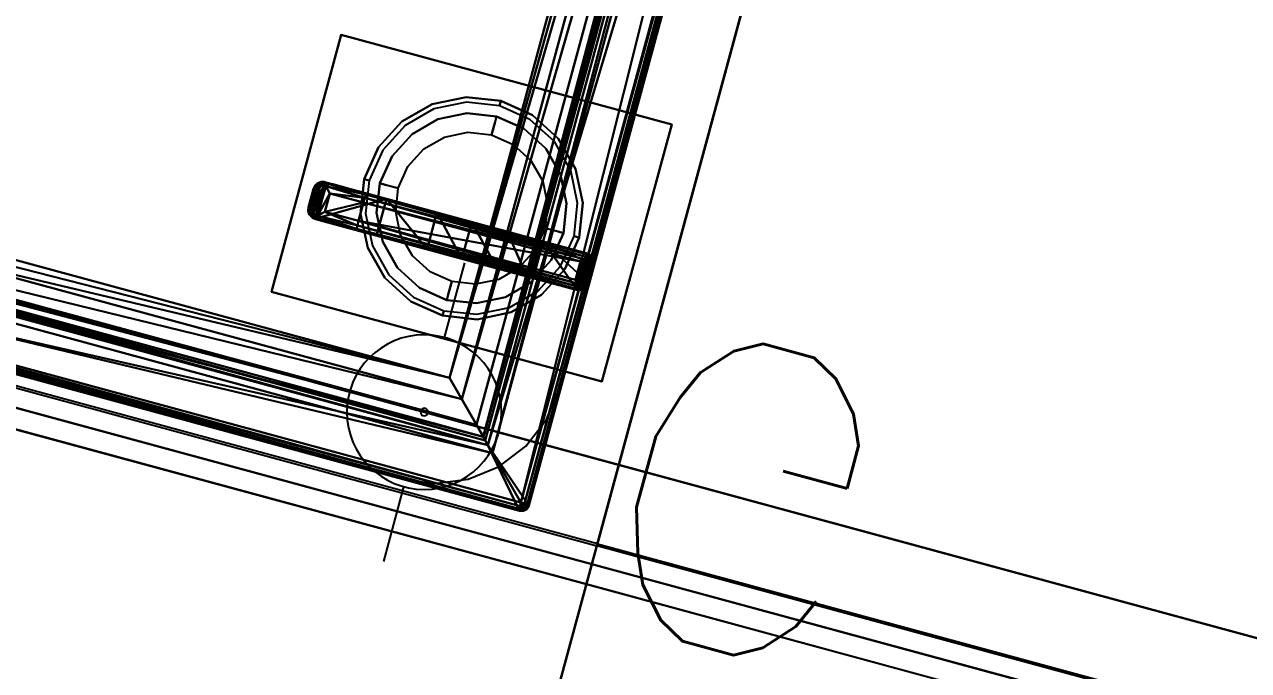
# Model space of a CAD drawing. Header units: millimetres. Extents: x 24907 to 30960, y 3978 to 9944.
# Drawn here: x 28364.35 to 28396.53, y 6876.07 to 6893.05 of the extents above; entities that cross this region are included whole.
import ezdxf

# ---------------------------------------------------------------- set-up
doc = ezdxf.new("R2010")
doc.units = ezdxf.units.MM
for name, color, linetype in [('200-EquipBlack-3d', 250, 'Continuous'), ('200-EquipBorder-2d', 9, 'Continuous'), ('200-EquipInternal-2d', 252, 'Continuous'), ('200-EquipSteel-3d', 9, 'Continuous'), ('250-Gas-2D', 50, 'Continuous')]:
    doc.layers.add(name, color=color, linetype=linetype)
doc.layers.add('200-InsPoint-3D', color=3, linetype='Continuous', plot=False)
doc.styles.add('SIMPLEX', font='simplex')

# ---------------------------------------------------------------- blocks, each defined once
blk = doc.blocks.new('ELECTROLUX-MC7-BODY1200X250')
at = {"layer": '200-EquipBorder-2d'}
blk.add_line((1200, 0), (1200, -655), dxfattribs=at)
at = {"layer": '200-EquipInternal-2d'}
blk.add_line((0, -80), (1200, -80), dxfattribs=at)
at = {"layer": '200-EquipSteel-3d'}
for points, invisible_edges in [([(0, -0.34, 912.22), (0, 0, 910.5), (1200, 0, 910.5), (1200, -0.34, 912.22)], 8), ([(0, 0, 902.7), (0, -0.13, 901.81), (1200, -0.13, 901.81), (1200, 0, 902.7)], 2), ([(0, -0.13, 901.81), (0, -0.54, 901.01), (1200, -0.54, 901.01), (1200, -0.13, 901.81)], 10), ([(0, -1.32, 913.68), (0, -0.34, 912.22), (1200, -0.34, 912.22), (1200, -1.32, 913.68)], 10), ([(0, -0.54, 901.01), (0, -1.19, 900.39), (1200, -1.19, 900.39), (1200, -0.54, 901.01)], 10), ([(0, -1.19, 900.39), (0, -2, 900), (1200, -2, 900), (1200, -1.19, 900.39)], 8), ([(0, -2.78, 914.66), (0, -1.32, 913.68), (1200, -1.32, 913.68), (1200, -2.78, 914.66)], 10), ([(0, -4.5, 915), (0, -2.78, 914.66), (1200, -2.78, 914.66), (1200, -4.5, 915)], 2), ([(1200, -655, 650), (1200, -102, 724), (1200, -2, 900), (1200, -655, 900)], 3), ([(1200, -2, 900), (1200, -2, 724), (1200, -102, 724)], 8), ([(0, -71.6, 914.58), (0, -69.5, 915), (1200, -69.5, 915), (1200, -71.6, 914.58)], 8), ([(0, -73.39, 913.39), (0, -71.6, 914.58), (1200, -71.6, 914.58), (1200, -73.39, 913.39)], 10), ([(0, -74.58, 911.6), (0, -73.39, 913.39), (1200, -73.39, 913.39), (1200, -74.58, 911.6)], 10), ([(0, -75, 909.5), (0, -74.58, 911.6), (1200, -74.58, 911.6), (1200, -75, 909.5)], 2), ([(0, -75.45, 903.59), (0, -75, 905.7), (1200, -75, 905.7), (1200, -75.45, 903.59)], 8), ([(0, -76.64, 901.78), (0, -75.45, 903.59), (1200, -75.45, 903.59), (1200, -76.64, 901.78)], 10), ([(0, -78.4, 900.53), (0, -76.64, 901.78), (1200, -76.64, 901.78), (1200, -78.4, 900.53)], 10), ([(0, -80.5, 900), (0, -78.4, 900.53), (1200, -78.4, 900.53), (1200, -80.5, 900)], 2), ([(1200, -102, 724), (1200, -655, 650), (1200, -102, 650)], 1)]:
    blk.add_3dface(points, dxfattribs=dict(at, invisible_edges=invisible_edges))
for points in [[(0, 0, 910.5), (0, 0, 902.7), (1200, 0, 902.7), (1200, 0, 910.5)], [(0, -2, 724), (0, -2, 900), (1200, -2, 900), (1200, -2, 724)], [(0, -102, 724), (0, -2, 724), (1200, -2, 724), (1200, -102, 724)], [(0, -69.5, 915), (0, -4.5, 915), (1200, -4.5, 915), (1200, -69.5, 915)], [(0, -75, 905.7), (0, -75, 909.5), (1200, -75, 909.5), (1200, -75, 905.7)], [(0, -655, 650), (0, -102, 650), (1200, -102, 650), (1200, -655, 650)], [(0, -102, 650), (1200, -102, 650), (1200, -102, 724), (0, -102, 724)]]:
    blk.add_3dface(points, dxfattribs=at)
blk = doc.blocks.new('ELECTROLUX-MC7-TOPFYERBRURNERS6')
at = {"layer": '200-EquipInternal-2d'}
for p, q in [((822, -83.5), (1178, -83.5)), ((1180, -651.5), (1180, -85.5)), ((1105.96, -143.5), (1108.09, -143.5)), ((1117.24, -143.5), (1108.09, -143.5)), ((1177.53, -143.5), (1117.24, -143.5)), ((1103.52, -146), (1103.52, -151)), ((1105.63, -146), (1103.52, -146)), ((1105.63, -151), (1105.63, -146)), ((1107.98, -146), (1107.98, -151)), ((1107.98, -146), (1117.19, -146)), ((1117.19, -146), (1178, -146)), ((1117.19, -151), (1117.19, -146)), ((1178, -151), (1178, -146)), ((1180, -151), (1180, -146)), ((1180, -151), (1180, -146)), ((1103.52, -151), (1105.63, -151)), ((1117.19, -151), (1107.98, -151)), ((1178, -151), (1117.19, -151)), ((1108.09, -153.5), (1105.96, -153.5)), ((1108.09, -153.5), (1117.24, -153.5)), ((1117.24, -153.5), (1177.53, -153.5))]:
    blk.add_line(p, q, dxfattribs=at)
blk.add_lwpolyline([(1151.02, -112.48), (848.98, -112.48), (848.98, -624.52), (1151.02, -624.52)], close=True, dxfattribs=at)
blk.add_arc((1178, -85.5), 2, 0, 90, dxfattribs=at)
at = {"layer": '200-EquipInternal-2d', "extrusion": (0, 0, -1)}
for centre, major_axis, ratio, start_param, end_param in [((1108.09, -146), (1.92, 1.92), 0.8391, 4.014257, 4.690572), ((1108.09, -146), (0, 2.5), 0.84544, -0.894481, 0), ((1108.09, -146), (-2.5, 2.5), 0.02182, 4.734206, 5.410521), ((1117.24, -146), (0, 2.5), 0.02182, 4.712389, 6.283185), ((1177.53, -146), (0, 2.5), 0.948965, 0, 0.895145), ((1108.09, -151), (-1.92, 1.92), 0.8391, 4.734206, 5.410521), ((1108.09, -151), (2.5, 2.5), 0.02182, 4.014257, 4.690572), ((1117.24, -151), (0, 2.5), 0.02182, 3.141593, 4.712389), ((1108.09, -151), (0, 2.5), 0.84544, 3.141593, 4.036074), ((1177.53, -151), (0, 2.5), 0.948965, 2.246448, 3.141593)]:
    blk.add_ellipse(centre, major_axis=major_axis, ratio=ratio, start_param=start_param, end_param=end_param, dxfattribs=at)
at = {"layer": '200-EquipInternal-2d'}
for points, knots in [([(1103.52, -146), (1103.52, -145.84), (1103.54, -145.68), (1103.6, -145.36), (1103.65, -145.2), (1103.77, -144.89), (1103.85, -144.74), (1104.03, -144.47), (1104.13, -144.34), (1104.35, -144.12), (1104.47, -144.02), (1104.74, -143.83), (1104.88, -143.75), (1105.18, -143.63), (1105.34, -143.58), (1105.65, -143.51), (1105.81, -143.5), (1105.96, -143.5)], [15.096253, 15.096253, 15.096253, 15.096253, 15.567018, 15.567018, 16.037783, 16.037783, 16.508548, 16.508548, 16.979314, 16.979314, 17.45135, 17.45135, 17.923386, 17.923386, 18.395422, 18.395422, 18.867458, 18.867458, 18.867458, 18.867458]), ([(1178, -146), (1178.13, -145.86), (1178.26, -145.71), (1178.53, -145.41), (1178.67, -145.25), (1179.01, -144.87), (1179.21, -144.64), (1179.38, -144.44)], [0, 0, 0, 0, 0.576945, 0.576945, 1.153889, 1.153889, 2.068716, 2.068716, 2.068716, 2.068716]), ([(1179.38, -144.44), (1179.55, -144.64), (1179.69, -144.87), (1179.86, -145.25), (1179.91, -145.41), (1179.97, -145.71), (1179.99, -145.86), (1180, -146)], [11.858599, 11.858599, 11.858599, 11.858599, 12.773425, 12.773425, 13.35037, 13.35037, 13.927314, 13.927314, 13.927314, 13.927314]), ([(1105.96, -153.5), (1105.81, -153.5), (1105.65, -153.49), (1105.34, -153.42), (1105.18, -153.37), (1104.88, -153.25), (1104.74, -153.17), (1104.47, -152.98), (1104.35, -152.88), (1104.13, -152.66), (1104.03, -152.53), (1103.85, -152.26), (1103.77, -152.11), (1103.65, -151.8), (1103.6, -151.64), (1103.54, -151.32), (1103.52, -151.16), (1103.52, -151)], [3.776921, 3.776921, 3.776921, 3.776921, 4.248957, 4.248957, 4.720993, 4.720993, 5.193029, 5.193029, 5.665065, 5.665065, 6.135831, 6.135831, 6.606596, 6.606596, 7.077361, 7.077361, 7.548126, 7.548126, 7.548126, 7.548126]), ([(1179.38, -152.56), (1179.21, -152.36), (1179.01, -152.13), (1178.67, -151.75), (1178.53, -151.59), (1178.26, -151.29), (1178.13, -151.14), (1178, -151)], [11.858599, 11.858599, 11.858599, 11.858599, 12.773425, 12.773425, 13.35037, 13.35037, 13.927314, 13.927314, 13.927314, 13.927314]), ([(1180, -151), (1179.99, -151.14), (1179.97, -151.29), (1179.91, -151.59), (1179.86, -151.75), (1179.69, -152.13), (1179.55, -152.36), (1179.38, -152.56)], [0, 0, 0, 0, 0.576945, 0.576945, 1.153889, 1.153889, 2.068716, 2.068716, 2.068716, 2.068716])]:
    blk.add_open_spline(points, degree=3, knots=knots, dxfattribs=at)
at = {"layer": '200-EquipSteel-3d'}
for points, invisible_edges in [([(800, -80.5, 900), (854.11, -83.5, 900), (1145.9, -83.5, 900), (1200, -80.5, 900)], 5), ([(1145.9, -83.5, 900), (1154.63, -84.65, 900), (1200, -80.5, 900)], 10), ([(1154.63, -84.65, 900), (1162.78, -88.02, 900), (1200, -80.5, 900)], 10), ([(1162.78, -88.02, 900), (1169.77, -93.39, 900), (1200, -80.5, 900)], 10), ([(1169.77, -93.39, 900), (1175.14, -100.38, 900), (1200, -80.5, 900)], 10), ([(1175.14, -100.38, 900), (1178.51, -108.53, 900), (1200, -80.5, 900)], 10), ([(1178.51, -108.53, 900), (1179.66, -117.26, 900), (1200, -80.5, 900)], 10), ([(1200, -80.5, 900), (1179.66, -117.26, 900), (1179.66, -619.74, 900), (1200, -655, 900)], 5)]:
    blk.add_3dface(points, dxfattribs=dict(at, invisible_edges=invisible_edges))
at = {"layer": '200-EquipBlack-3d'}
mesh = blk.add_polyface(dxfattribs=at)
corners = [(1179.78, -85.71, 904.1), (1180, -85.5, 900), (1179.52, -84.72, 904.14), (1179.73, -84.5, 900), (1178, -83.5, 900), (1178.78, -83.98, 904.14), (1179, -83.77, 900), (1177.79, -83.72, 904.1), (1179.48, -85.71, 905.06), (1179.29, -84.85, 905), (1178.65, -85.21, 905.73), (1178.76, -85.71, 905.75), (1178.65, -84.21, 905), (1177.79, -84.02, 905.06), (1178.29, -84.85, 905.73), (1177.79, -84.74, 905.75), (1177.79, -85.71, 906), (822.21, -85.71, 906), (822.21, -84.74, 905.75), (822.21, -84.02, 905.06), (822.21, -83.72, 904.1), (822, -83.5, 900), (1165.45, -638.95, 900), (822, -653.5, 900), (834.55, -638.95, 900), (1165.45, -98.05, 900), (1180, -651.5, 900), (834.55, -98.05, 900), (820, -85.5, 900), (821, -83.77, 900), (1179.73, -652.5, 900), (1179, -653.23, 900), (1178, -653.5, 900), (820, -651.5, 900), (820.27, -652.5, 900), (821, -653.23, 900), (820.27, -84.5, 900), (821.22, -83.98, 904.14), (820.48, -84.72, 904.14), (820.22, -85.71, 904.1), (821.35, -84.21, 905), (821.71, -84.85, 905.73), (820.71, -84.85, 905), (820.52, -85.71, 905.06), (821.35, -85.21, 905.73), (821.24, -85.71, 905.75), (822.21, -651.29, 906), (821.24, -651.29, 905.75), (820.52, -651.29, 905.06), (820.22, -651.29, 904.1), (820.48, -652.28, 904.14), (821.22, -653.02, 904.14), (822.21, -653.28, 904.1), (820.71, -652.15, 905), (821.35, -651.79, 905.73), (821.35, -652.79, 905), (822.21, -652.98, 905.06), (821.71, -652.15, 905.73), (822.21, -652.26, 905.75), (835.55, -637.95, 899.73), (835.55, -99.05, 899.73), (836.28, -99.78, 899), (836.28, -637.22, 899), (838.88, -634.62, 902.5), (838.88, -102.38, 902.5), (836.31, -637.19, 905.06), (836.31, -99.81, 905.06), (832.81, -96.31, 906), (832.81, -640.69, 906), (848.98, -624.52, 885), (848.98, -112.48, 885), (844.36, -107.86, 885), (844.36, -629.14, 885), (1177.79, -653.28, 904.1), (1177.79, -652.98, 905.06), (1177.79, -651.29, 906), (1177.79, -652.26, 905.75), (1163.72, -637.22, 899), (1164.45, -637.95, 899.73), (1164.45, -99.05, 899.73), (1163.72, -99.78, 899), (1167.19, -640.69, 906), (1167.19, -96.31, 906), (1178.78, -653.02, 904.14), (1179.52, -652.28, 904.14), (1179.78, -651.29, 904.1), (1178.65, -652.79, 905), (1178.29, -652.15, 905.73), (1179.29, -652.15, 905), (1179.48, -651.29, 905.06), (1178.65, -651.79, 905.73), (1178.76, -651.29, 905.75), (1161.12, -634.62, 902.5), (1151.02, -624.52, 885), (1163.69, -637.19, 905.06), (1155.64, -629.14, 885), (1155.64, -107.86, 885), (1151.02, -112.48, 885), (1161.12, -102.38, 902.5), (1163.69, -99.81, 905.06)]
mesh.append_faces([[corners[k] for k in face] for face in [(16, 10, 14), (17, 41, 44), (46, 54, 57), (75, 87, 90)]])
mesh.append_faces([[corners[k] for k in face] for face in [(4, 5, 6), (8, 10, 11), (16, 11, 10), (15, 16, 14), (7, 19, 13), (13, 18, 15), (28, 38, 36), (19, 41, 18), (17, 18, 41), (45, 17, 44), (39, 48, 43), (43, 47, 45), (23, 51, 35), (48, 54, 47), (46, 47, 54), (58, 46, 57), (52, 74, 56), (76, 56, 74), (26, 84, 30), (74, 87, 76), (85, 88, 84), (88, 87, 86), (75, 76, 87), (91, 75, 90), (85, 8, 89), (11, 89, 8)]], dxfattribs={"vtx0": -1})
mesh.append_faces([[corners[k] for k in face] for face in [(16, 15, 17), (22, 23, 24), (25, 26, 22), (27, 21, 25), (21, 28, 29), (6, 1, 4), (4, 25, 21), (24, 28, 27), (35, 33, 23), (26, 25, 1), (23, 22, 32), (17, 45, 46), (75, 81, 46), (81, 16, 82), (46, 67, 17), (17, 82, 16), (93, 72, 69), (72, 93, 95), (70, 71, 97), (97, 95, 93)]], dxfattribs={"vtx0": -1, "vtx1": -1})
mesh.append_faces([[corners[k] for k in face] for face in [(21, 27, 28), (4, 1, 25), (26, 32, 22), (24, 23, 33)]], dxfattribs={"vtx0": -1, "vtx1": -1, "vtx2": -1})
mesh.append_faces([[corners[k] for k in face] for face in [(17, 15, 18), (24, 33, 28), (46, 45, 47), (75, 58, 76), (16, 91, 11)]], dxfattribs={"vtx0": -1, "vtx2": -1})
mesh.append_faces([[corners[k] for k in face] for face in [(0, 1, 2), (5, 2, 6), (8, 0, 9), (5, 12, 2), (5, 7, 12), (12, 13, 14), (12, 14, 9), (2, 9, 0), (10, 9, 14), (19, 18, 13), (4, 21, 7), (30, 31, 26), (34, 33, 35), (20, 21, 37), (38, 37, 36), (19, 20, 40), (38, 42, 37), (38, 39, 42), (42, 43, 44), (42, 44, 40), (37, 40, 20), (41, 40, 44), (48, 47, 43), (28, 33, 39), (49, 33, 50), (51, 50, 35), (48, 49, 53), (51, 55, 50), (51, 52, 55), (55, 56, 57), (55, 57, 53), (50, 53, 49), (54, 53, 57), (24, 27, 59), (61, 62, 60), (63, 64, 65), (67, 68, 66), (69, 70, 63), (61, 71, 62), (73, 74, 52), (58, 56, 76), (32, 73, 23), (62, 77, 59), (22, 24, 78), (27, 25, 60), (80, 61, 79), (73, 32, 83), (84, 83, 30), (74, 73, 86), (88, 89, 90), (88, 86, 84), (83, 84, 86), (92, 93, 63), (68, 81, 65), (92, 63, 94), (72, 95, 62), (95, 96, 77), (98, 97, 92), (81, 82, 94), (98, 92, 99), (77, 80, 78), (25, 22, 79), (0, 8, 85), (91, 89, 11), (80, 96, 61), (70, 97, 64), (64, 98, 66), (82, 67, 99), (1, 0, 26)]], dxfattribs={"vtx1": -1})
mesh.append_faces([[corners[k] for k in face] for face in [(31, 32, 26), (75, 46, 58), (75, 16, 81), (81, 68, 46), (68, 67, 46), (67, 82, 17), (70, 69, 71), (72, 71, 69), (71, 96, 97), (96, 95, 97), (16, 75, 91)]], dxfattribs={"vtx1": -1, "vtx2": -1})
mesh.append_faces([[corners[k] for k in face] for face in [(1, 3, 2), (4, 7, 5), (2, 3, 6), (8, 9, 10), (7, 13, 12), (12, 9, 2), (13, 15, 14), (7, 20, 19), (21, 20, 7), (6, 3, 1), (28, 36, 29), (21, 29, 37), (28, 39, 38), (37, 29, 36), (19, 40, 41), (39, 43, 42), (42, 40, 37), (43, 45, 44), (39, 49, 48), (33, 49, 39), (33, 34, 50), (23, 52, 51), (50, 34, 35), (48, 53, 54), (52, 56, 55), (55, 53, 50), (56, 58, 57), (27, 60, 59), (62, 59, 60), (64, 66, 65), (68, 65, 66), (70, 64, 63), (71, 72, 62), (73, 52, 23), (77, 78, 59), (24, 59, 78), (25, 79, 60), (61, 60, 79), (32, 31, 83), (26, 85, 84), (83, 31, 30), (74, 86, 87), (73, 83, 86), (85, 89, 88), (88, 90, 87), (89, 91, 90), (93, 69, 63), (81, 94, 65), (63, 65, 94), (95, 77, 62), (96, 80, 77), (97, 93, 92), (82, 99, 94), (92, 94, 99), (80, 79, 78), (22, 78, 79), (96, 71, 61), (97, 98, 64), (98, 99, 66), (67, 66, 99), (0, 85, 26)]], dxfattribs={"vtx2": -1})
mesh = blk.add_polyface(dxfattribs=at)
corners = [(1107.98, -151, 934.6), (1106.44, -144.44, 933.98), (1106.44, -152.56, 933.98), (1107.98, -146, 934.6), (1105.63, -146, 932.53), (1105.63, -151, 932.53), (1103.71, -151.96, 920.55), (1103.52, -151, 920.59), (1104.24, -152.77, 920.43), (1107.18, -153.25, 933.14), (1105.96, -153.5, 920), (1108.09, -153.5, 932.1), (1105.03, -153.31, 920.24), (1103.52, -146, 920.59), (1103.71, -145.04, 920.55), (1107.18, -143.75, 933.14), (1104.24, -144.23, 920.43), (1105.03, -143.69, 920.24), (1105.96, -143.5, 920), (1108.09, -143.5, 932.1), (1117.24, -153.5, 932.5), (1122.73, -153.5, 912.68), (1175.79, -153.5, 932.5), (1146.02, -153.5, 885), (1163.72, -153.5, 899), (1136.51, -153.5, 900.63), (1155.64, -153.5, 885), (1164.17, -153.5, 899.53), (1164.77, -153.5, 899.88), (1177.5, -153.5, 900), (1165.45, -153.5, 900), (1122.73, -143.5, 912.68), (1146.02, -143.5, 885), (1136.51, -143.5, 900.63), (1117.24, -143.5, 932.5), (1177.5, -143.5, 900), (1165.45, -143.5, 900), (1175.79, -143.5, 932.5), (1164.77, -143.5, 899.88), (1164.17, -143.5, 899.53), (1155.64, -143.5, 885), (1163.72, -143.5, 899), (1178.27, -146, 933.1), (1180, -146, 900), (1178.1, -145.2, 933.81), (1178.75, -143.83, 900), (1177.64, -144.44, 934.45), (1179.66, -144.75, 900), (1176.82, -143.75, 933.58), (1180, -151, 900), (1178.27, -151, 933.1), (1179.66, -152.25, 900), (1178.75, -153.17, 900), (1117.19, -144.75, 934.67), (1117.19, -146, 935), (1117.21, -143.83, 933.75), (1176.98, -145.2, 934.87), (1176.27, -146, 935), (1117.19, -151, 935), (1176.27, -151, 935), (1177.64, -152.56, 934.45), (1176.98, -151.8, 934.87), (1178.1, -151.8, 933.81), (1176.82, -153.25, 933.58), (1117.21, -153.17, 933.75), (1117.19, -152.25, 934.67)]
mesh.append_faces([[corners[k] for k in face] for face in [(5, 6, 2), (5, 7, 6), (6, 8, 2), (13, 4, 14), (16, 14, 1), (1, 14, 4), (42, 43, 44), (45, 46, 47), (46, 45, 48), (46, 44, 47), (44, 43, 47), (1, 55, 15), (48, 55, 46), (46, 53, 56), (57, 56, 54), (50, 62, 49), (49, 62, 51), (63, 52, 60), (52, 51, 60), (60, 51, 62), (61, 65, 60), (59, 58, 61), (60, 64, 63), (9, 64, 2)]])
mesh.append_faces([[corners[k] for k in face] for face in [(0, 1, 2), (15, 16, 1), (16, 15, 17), (19, 17, 15), (32, 25, 33), (35, 48, 45), (35, 30, 36), (3, 53, 1), (53, 55, 1), (55, 53, 46), (58, 65, 61), (65, 64, 60), (64, 65, 2), (65, 0, 2)]], dxfattribs={"vtx0": -1})
mesh.append_faces([[corners[k] for k in face] for face in [(20, 21, 22), (23, 24, 25), (25, 22, 21), (30, 22, 28), (12, 17, 10), (17, 12, 16), (6, 14, 8), (8, 16, 12), (18, 34, 31), (37, 31, 34), (51, 29, 49), (49, 30, 43)]], dxfattribs={"vtx0": -1, "vtx1": -1})
mesh.append_faces([[corners[k] for k in face] for face in [(25, 28, 22), (37, 38, 33), (35, 43, 30)]], dxfattribs={"vtx0": -1, "vtx1": -1, "vtx2": -1})
mesh.append_faces([[corners[k] for k in face] for face in [(37, 33, 31), (33, 39, 41), (34, 15, 55), (34, 55, 48), (58, 54, 3), (54, 58, 59), (20, 63, 64), (20, 64, 9)]], dxfattribs={"vtx0": -1, "vtx2": -1})
mesh.append_faces([[corners[k] for k in face] for face in [(1, 4, 2), (2, 8, 9), (10, 11, 12), (12, 9, 8), (4, 13, 5), (18, 17, 19), (11, 10, 20), (29, 22, 30), (7, 13, 6), (10, 18, 21), (25, 21, 33), (19, 34, 18), (35, 36, 37), (40, 32, 41), (37, 48, 35), (43, 42, 49), (45, 47, 35), (19, 15, 34), (37, 34, 48), (0, 58, 3), (57, 54, 59), (42, 44, 50), (46, 60, 44), (60, 46, 61), (59, 61, 57), (62, 50, 44), (22, 29, 63), (22, 63, 20), (11, 20, 9), (26, 23, 40), (24, 26, 41), (36, 30, 38), (24, 41, 27), (39, 38, 27)]], dxfattribs={"vtx1": -1})
mesh.append_faces([[corners[k] for k in face] for face in [(10, 21, 20), (24, 27, 25), (27, 28, 25), (13, 14, 6), (14, 16, 8), (36, 38, 37), (38, 39, 33), (32, 33, 41), (47, 43, 35), (29, 30, 49), (3, 54, 53), (58, 0, 65)]], dxfattribs={"vtx1": -1, "vtx2": -1})
mesh.append_faces([[corners[k] for k in face] for face in [(0, 3, 1), (4, 5, 2), (11, 9, 12), (13, 7, 5), (23, 26, 24), (17, 18, 10), (18, 31, 21), (32, 23, 25), (21, 31, 33), (42, 50, 49), (51, 52, 29), (54, 56, 53), (46, 56, 61), (60, 62, 44), (61, 56, 57), (29, 52, 63), (23, 32, 40), (26, 40, 41), (30, 28, 38), (41, 39, 27), (38, 28, 27)]], dxfattribs={"vtx2": -1})
blk = doc.blocks.new('E7GCGL6C00')
for name in ['ELECTROLUX-MC7-BODY1200X250', 'ELECTROLUX-MC7-TOPFYERBRURNERS6']:
    blk.add_blockref(name, (0, 0))
blk = doc.blocks.new('GCON')
at = {"layer": '200-InsPoint-3D'}
blk.add_point((0, 0), dxfattribs=at)
at = {"layer": '250-Gas-2D'}
for p, q in [((0, 40.64), (0, 20.32)), ((-40.64, 0), (-20.32, 0)), ((20.32, 0), (40.64, 0)), ((0, -20.32), (0, -40.64))]:
    blk.add_line(p, q, dxfattribs=at)
for radius in [20.32, 1]:
    blk.add_circle((0, 0), radius, dxfattribs=at)
at = {"layer": '250-Gas-2D', "style": 'SIMPLEX', "flags": 8}
blk.add_attdef('G', (50.05, -40.64), '', height=81, dxfattribs=at)
blk = doc.blocks.new('PQ-MC-LEG200')
at = {"layer": '200-EquipSteel-3d'}
for points in [[(-45, -35, 198), (-45, 35, 198), (45, 35, 198), (45, -35, 198)], [(-45, -35, 200), (45, -35, 200), (45, 35, 200), (-45, 35, 200)], [(-45, 35, 198), (-45, 35, 200), (45, 35, 200), (45, 35, 198)], [(-45, -35, 198), (-45, -35, 200), (-45, 35, 200), (-45, 35, 198)], [(45, -35, 198), (45, 35, 198), (45, 35, 200), (45, -35, 200)], [(-45, -35, 198), (45, -35, 198), (45, -35, 200), (-45, -35, 200)]]:
    blk.add_3dface(points, dxfattribs=at)
for points, invisible_edges in [([(-9.04, 27.82, 198), (-9.04, 27.82, 71), (0, 29.25, 71), (0, 29.25, 198)], 1), ([(-9.04, 27.82, 71), (-8.62, 26.54, 66), (0, 27.91, 66), (0, 29.25, 71)], 1), ([(0, 29.25, 198), (0, 29.25, 71), (9.04, 27.82, 71), (9.04, 27.82, 198)], 4), ([(0, 29.25, 71), (0, 27.91, 66), (8.62, 26.54, 66), (9.04, 27.82, 71)], 4), ([(-17.19, 23.66, 198), (-17.19, 23.66, 71), (-9.04, 27.82, 71), (-9.04, 27.82, 198)], 5), ([(-17.19, 23.66, 71), (-16.41, 22.58, 66), (-8.62, 26.54, 66), (-9.04, 27.82, 71)], 5), ([(9.04, 27.82, 71), (8.62, 26.54, 66), (16.41, 22.58, 66), (17.19, 23.66, 71)], 5), ([(9.04, 27.82, 198), (9.04, 27.82, 71), (17.19, 23.66, 71), (17.19, 23.66, 198)], 5), ([(-23.66, 17.19, 198), (-23.66, 17.19, 71), (-17.19, 23.66, 71), (-17.19, 23.66, 198)], 5), ([(-23.66, 17.19, 71), (-22.58, 16.41, 66), (-16.41, 22.58, 66), (-17.19, 23.66, 71)], 5), ([(-7.73, 23.78, 66), (-7.73, 23.78, 5), (-14.69, 20.23, 5), (-14.69, 20.23, 66)], 5), ([(-7.73, 23.78, 5), (-7.27, 22.38, 1.46), (-13.83, 19.04, 1.46), (-14.69, 20.23, 5)], 7), ([(0, 25, 66), (0, 25, 5), (-7.73, 23.78, 5), (-7.73, 23.78, 66)], 4), ([(0, 25, 5), (0, 23.54, 1.46), (-7.27, 22.38, 1.46), (-7.73, 23.78, 5)], 6), ([(0, 23.54, 1.46), (0, 20), (-6.18, 19.02), (-7.27, 22.38, 1.46)], 12), ([(7.73, 23.78, 66), (7.73, 23.78, 5), (0, 25, 5), (0, 25, 66)], 1), ([(7.73, 23.78, 5), (7.27, 22.38, 1.46), (0, 23.54, 1.46), (0, 25, 5)], 3), ([(7.27, 22.38, 1.46), (6.18, 19.02), (0, 20), (0, 23.54, 1.46)], 9), ([(14.69, 20.23, 5), (13.83, 19.04, 1.46), (7.27, 22.38, 1.46), (7.73, 23.78, 5)], 7), ([(14.69, 20.23, 66), (14.69, 20.23, 5), (7.73, 23.78, 5), (7.73, 23.78, 66)], 5), ([(17.19, 23.66, 71), (16.41, 22.58, 66), (22.58, 16.41, 66), (23.66, 17.19, 71)], 5), ([(17.19, 23.66, 198), (17.19, 23.66, 71), (23.66, 17.19, 71), (23.66, 17.19, 198)], 5), ([(-14.69, 20.23, 66), (-14.69, 20.23, 5), (-20.23, 14.69, 5), (-20.23, 14.69, 66)], 5), ([(-14.69, 20.23, 5), (-13.83, 19.04, 1.46), (-19.04, 13.83, 1.46), (-20.23, 14.69, 5)], 7), ([(-7.27, 22.38, 1.46), (-6.18, 19.02), (-11.76, 16.18), (-13.83, 19.04, 1.46)], 13), ([(13.83, 19.04, 1.46), (11.76, 16.18), (6.18, 19.02), (7.27, 22.38, 1.46)], 13), ([(20.23, 14.69, 5), (19.04, 13.83, 1.46), (13.83, 19.04, 1.46), (14.69, 20.23, 5)], 7), ([(20.23, 14.69, 66), (20.23, 14.69, 5), (14.69, 20.23, 5), (14.69, 20.23, 66)], 5), ([(-27.82, 9.04, 198), (-27.82, 9.04, 71), (-23.66, 17.19, 71), (-23.66, 17.19, 198)], 5), ([(-27.82, 9.04, 71), (-26.54, 8.62, 66), (-22.58, 16.41, 66), (-23.66, 17.19, 71)], 5), ([(-13.83, 19.04, 1.46), (-11.76, 16.18), (-16.18, 11.76), (-19.04, 13.83, 1.46)], 13), ([(19.04, 13.83, 1.46), (16.18, 11.76), (11.76, 16.18), (13.83, 19.04, 1.46)], 13), ([(23.66, 17.19, 71), (22.58, 16.41, 66), (26.54, 8.62, 66), (27.82, 9.04, 71)], 5), ([(23.66, 17.19, 198), (23.66, 17.19, 71), (27.82, 9.04, 71), (27.82, 9.04, 198)], 5), ([(-20.23, 14.69, 66), (-20.23, 14.69, 5), (-23.78, 7.73, 5), (-23.78, 7.73, 66)], 5), ([(-20.23, 14.69, 5), (-19.04, 13.83, 1.46), (-22.38, 7.27, 1.46), (-23.78, 7.73, 5)], 7), ([(-19.04, 13.83, 1.46), (-16.18, 11.76), (-19.02, 6.18), (-22.38, 7.27, 1.46)], 13), ([(22.38, 7.27, 1.46), (19.02, 6.18), (16.18, 11.76), (19.04, 13.83, 1.46)], 13), ([(23.78, 7.73, 5), (22.38, 7.27, 1.46), (19.04, 13.83, 1.46), (20.23, 14.69, 5)], 7), ([(23.78, 7.73, 66), (23.78, 7.73, 5), (20.23, 14.69, 5), (20.23, 14.69, 66)], 5), ([(-29.25, 0, 198), (-29.25, 0, 71), (-27.82, 9.04, 71), (-27.82, 9.04, 198)], 4), ([(-29.25, 0, 71), (-27.91, 0, 66), (-26.54, 8.62, 66), (-27.82, 9.04, 71)], 4), ([(-23.78, 7.73, 66), (-23.78, 7.73, 5), (-25, 0, 5), (-25, 0, 66)], 1), ([(-23.78, 7.73, 5), (-22.38, 7.27, 1.46), (-23.54, 0, 1.46), (-25, 0, 5)], 3), ([(-22.38, 7.27, 1.46), (-19.02, 6.18), (-20, 0), (-23.54, 0, 1.46)], 9), ([(23.54, 0, 1.46), (20, 0), (19.02, 6.18), (22.38, 7.27, 1.46)], 12), ([(25, 0, 5), (23.54, 0, 1.46), (22.38, 7.27, 1.46), (23.78, 7.73, 5)], 6), ([(25, 0, 66), (25, 0, 5), (23.78, 7.73, 5), (23.78, 7.73, 66)], 4), ([(27.82, 9.04, 71), (26.54, 8.62, 66), (27.91, 0, 66), (29.25, 0, 71)], 1), ([(27.82, 9.04, 198), (27.82, 9.04, 71), (29.25, 0, 71), (29.25, 0, 198)], 1), ([(-27.82, -9.04, 198), (-27.82, -9.04, 71), (-29.25, 0, 71), (-29.25, 0, 198)], 1), ([(-27.82, -9.04, 71), (-26.54, -8.62, 66), (-27.91, 0, 66), (-29.25, 0, 71)], 1), ([(-25, 0, 66), (-25, 0, 5), (-23.78, -7.73, 5), (-23.78, -7.73, 66)], 4), ([(-25, 0, 5), (-23.54, 0, 1.46), (-22.38, -7.27, 1.46), (-23.78, -7.73, 5)], 6), ([(-23.54, 0, 1.46), (-20, 0), (-19.02, -6.18), (-22.38, -7.27, 1.46)], 12), ([(22.38, -7.27, 1.46), (19.02, -6.18), (20, 0), (23.54, 0, 1.46)], 9), ([(23.78, -7.73, 5), (22.38, -7.27, 1.46), (23.54, 0, 1.46), (25, 0, 5)], 3), ([(23.78, -7.73, 66), (23.78, -7.73, 5), (25, 0, 5), (25, 0, 66)], 1), ([(29.25, 0, 71), (27.91, 0, 66), (26.54, -8.62, 66), (27.82, -9.04, 71)], 4), ([(29.25, 0, 198), (29.25, 0, 71), (27.82, -9.04, 71), (27.82, -9.04, 198)], 4), ([(-22.38, -7.27, 1.46), (-19.02, -6.18), (-16.18, -11.76), (-19.04, -13.83, 1.46)], 13), ([(19.04, -13.83, 1.46), (16.18, -11.76), (19.02, -6.18), (22.38, -7.27, 1.46)], 13), ([(-23.66, -17.19, 71), (-22.58, -16.41, 66), (-26.54, -8.62, 66), (-27.82, -9.04, 71)], 5), ([(-23.66, -17.19, 198), (-23.66, -17.19, 71), (-27.82, -9.04, 71), (-27.82, -9.04, 198)], 5), ([(-23.78, -7.73, 5), (-22.38, -7.27, 1.46), (-19.04, -13.83, 1.46), (-20.23, -14.69, 5)], 7), ([(-23.78, -7.73, 66), (-23.78, -7.73, 5), (-20.23, -14.69, 5), (-20.23, -14.69, 66)], 5), ([(20.23, -14.69, 5), (19.04, -13.83, 1.46), (22.38, -7.27, 1.46), (23.78, -7.73, 5)], 7), ([(20.23, -14.69, 66), (20.23, -14.69, 5), (23.78, -7.73, 5), (23.78, -7.73, 66)], 5), ([(27.82, -9.04, 71), (26.54, -8.62, 66), (22.58, -16.41, 66), (23.66, -17.19, 71)], 5), ([(27.82, -9.04, 198), (27.82, -9.04, 71), (23.66, -17.19, 71), (23.66, -17.19, 198)], 5), ([(-19.04, -13.83, 1.46), (-16.18, -11.76), (-11.76, -16.18), (-13.83, -19.04, 1.46)], 13), ([(13.83, -19.04, 1.46), (11.76, -16.18), (16.18, -11.76), (19.04, -13.83, 1.46)], 13), ([(-20.23, -14.69, 5), (-19.04, -13.83, 1.46), (-13.83, -19.04, 1.46), (-14.69, -20.23, 5)], 7), ([(-20.23, -14.69, 66), (-20.23, -14.69, 5), (-14.69, -20.23, 5), (-14.69, -20.23, 66)], 5), ([(14.69, -20.23, 5), (13.83, -19.04, 1.46), (19.04, -13.83, 1.46), (20.23, -14.69, 5)], 7), ([(14.69, -20.23, 66), (14.69, -20.23, 5), (20.23, -14.69, 5), (20.23, -14.69, 66)], 5), ([(-17.19, -23.66, 71), (-16.41, -22.58, 66), (-22.58, -16.41, 66), (-23.66, -17.19, 71)], 5), ([(-17.19, -23.66, 198), (-17.19, -23.66, 71), (-23.66, -17.19, 71), (-23.66, -17.19, 198)], 5), ([(-14.69, -20.23, 5), (-13.83, -19.04, 1.46), (-7.27, -22.38, 1.46), (-7.73, -23.78, 5)], 7), ([(-13.83, -19.04, 1.46), (-11.76, -16.18), (-6.18, -19.02), (-7.27, -22.38, 1.46)], 13), ([(-7.27, -22.38, 1.46), (-6.18, -19.02), (0, -20), (0, -23.54, 1.46)], 9), ([(0, -23.54, 1.46), (0, -20), (6.18, -19.02), (7.27, -22.38, 1.46)], 12), ([(7.27, -22.38, 1.46), (6.18, -19.02), (11.76, -16.18), (13.83, -19.04, 1.46)], 13), ([(7.73, -23.78, 5), (7.27, -22.38, 1.46), (13.83, -19.04, 1.46), (14.69, -20.23, 5)], 7), ([(23.66, -17.19, 71), (22.58, -16.41, 66), (16.41, -22.58, 66), (17.19, -23.66, 71)], 5), ([(23.66, -17.19, 198), (23.66, -17.19, 71), (17.19, -23.66, 71), (17.19, -23.66, 198)], 5), ([(-14.69, -20.23, 66), (-14.69, -20.23, 5), (-7.73, -23.78, 5), (-7.73, -23.78, 66)], 5), ([(-7.73, -23.78, 5), (-7.27, -22.38, 1.46), (0, -23.54, 1.46), (0, -25, 5)], 3), ([(0, -25, 5), (0, -23.54, 1.46), (7.27, -22.38, 1.46), (7.73, -23.78, 5)], 6), ([(7.73, -23.78, 66), (7.73, -23.78, 5), (14.69, -20.23, 5), (14.69, -20.23, 66)], 5), ([(-9.04, -27.82, 71), (-8.62, -26.54, 66), (-16.41, -22.58, 66), (-17.19, -23.66, 71)], 5), ([(-9.04, -27.82, 198), (-9.04, -27.82, 71), (-17.19, -23.66, 71), (-17.19, -23.66, 198)], 5), ([(-7.73, -23.78, 66), (-7.73, -23.78, 5), (0, -25, 5), (0, -25, 66)], 1), ([(0, -25, 66), (0, -25, 5), (7.73, -23.78, 5), (7.73, -23.78, 66)], 4), ([(17.19, -23.66, 71), (16.41, -22.58, 66), (8.62, -26.54, 66), (9.04, -27.82, 71)], 5), ([(17.19, -23.66, 198), (17.19, -23.66, 71), (9.04, -27.82, 71), (9.04, -27.82, 198)], 5), ([(0, -29.25, 71), (0, -27.91, 66), (-8.62, -26.54, 66), (-9.04, -27.82, 71)], 4), ([(0, -29.25, 198), (0, -29.25, 71), (-9.04, -27.82, 71), (-9.04, -27.82, 198)], 4), ([(9.04, -27.82, 71), (8.62, -26.54, 66), (0, -27.91, 66), (0, -29.25, 71)], 1), ([(9.04, -27.82, 198), (9.04, -27.82, 71), (0, -29.25, 71), (0, -29.25, 198)], 1)]:
    blk.add_3dface(points, dxfattribs=dict(at, invisible_edges=invisible_edges))
blk = doc.blocks.new('E7BAPP00RH')
at = {"layer": '200-EquipInternal-2d'}
blk.add_lwpolyline([(0, -102), (1600, -102), (1600, -655), (0, -655)], close=True, dxfattribs=at)
at = {"layer": '200-EquipSteel-3d'}
for points in [[(0, -102, 650), (1600, -102, 650), (1600, -655, 650), (0, -655, 650)], [(21, -102, 650), (1579, -102, 650), (1579, -102, 245), (21, -102, 245)], [(21, -102, 200), (1579, -102, 200), (1579, -102, 245), (21, -102, 245)], [(21, -655, 245), (1579, -655, 245), (1579, -102, 245), (21, -102, 245)], [(21, -655, 200), (1579, -655, 200), (1579, -102, 200), (21, -102, 200)], [(1579, -655, 605), (21, -655, 605), (21, -102, 605), (1579, -102, 605)]]:
    blk.add_3dface(points, dxfattribs=at)
blk.add_blockref('PQ-MC-LEG200', (1145, -157))
blk = doc.blocks.new('ELECTROLUX-MC7-WORKTOP-400')
at = {"layer": '200-EquipSteel-3d'}
blk.add_3dface([(400, -80.5, 900), (0, -80.5, 900), (0, -655, 900), (400, -655, 900)], dxfattribs=at)
blk = doc.blocks.new('ELECTROLUX-MC7-BODY400X250')
at = {"layer": '200-EquipBorder-2d'}
blk.add_line((400, 0), (400, -655), dxfattribs=at)
at = {"layer": '200-EquipInternal-2d'}
blk.add_line((0, -80), (400, -80), dxfattribs=at)
at = {"layer": '200-EquipSteel-3d'}
for points in [[(0, -2, 724), (0, -102, 724), (400, -102, 724), (400, -2, 724)], [(0, -69.5, 915), (0, -4.5, 915), (400, -4.5, 915), (400, -69.5, 915)], [(0, -75, 905.7), (0, -75, 909.5), (400, -75, 909.5), (400, -75, 905.7)], [(0, -655, 650), (0, -102, 650), (400, -102, 650), (400, -655, 650)], [(0, -102, 650), (400, -102, 650), (400, -102, 724), (0, -102, 724)]]:
    blk.add_3dface(points, dxfattribs=at)
for points, invisible_edges in [([(400, -655, 650), (400, -102, 724), (400, -2, 900), (400, -655, 900)], 3), ([(400, -2, 900), (400, -2, 724), (400, -102, 724)], 8), ([(0, -71.6, 914.58), (0, -69.5, 915), (400, -69.5, 915), (400, -71.6, 914.58)], 8), ([(0, -73.39, 913.39), (0, -71.6, 914.58), (400, -71.6, 914.58), (400, -73.39, 913.39)], 10), ([(0, -74.58, 911.6), (0, -73.39, 913.39), (400, -73.39, 913.39), (400, -74.58, 911.6)], 10), ([(0, -75, 909.5), (0, -74.58, 911.6), (400, -74.58, 911.6), (400, -75, 909.5)], 2), ([(0, -75.45, 903.59), (0, -75, 905.7), (400, -75, 905.7), (400, -75.45, 903.59)], 8), ([(0, -76.64, 901.78), (0, -75.45, 903.59), (400, -75.45, 903.59), (400, -76.64, 901.78)], 10), ([(0, -78.4, 900.53), (0, -76.64, 901.78), (400, -76.64, 901.78), (400, -78.4, 900.53)], 10), ([(0, -80.5, 900), (0, -78.4, 900.53), (400, -78.4, 900.53), (400, -80.5, 900)], 2), ([(400, -102, 724), (400, -655, 650), (400, -102, 650)], 1)]:
    blk.add_3dface(points, dxfattribs=dict(at, invisible_edges=invisible_edges))
blk = doc.blocks.new('E7WTNDN000')
for name in ['ELECTROLUX-MC7-BODY400X250', 'ELECTROLUX-MC7-WORKTOP-400']:
    blk.add_blockref(name, (0, 0))

msp = doc.modelspace()

# ---------------------------------------------------------------- block references
for name, p, xscale, yscale, zscale, rotation in [('E7BAPP00RH', (28261.491, 6903.061), -0.1000000000059509, 0.1000000000003638, 0.1, 164.8172531370625), ('E7GCGL6C00', (28261.491, 6903.061), -0.1000000000059509, 0.1000000000003638, 0.1, 164.8172531370625), ('E7WTNDN000', (28415.907, 6861.158), 0.1000000000006844, 0.1000000000006844, 0.1000000000006844, 164.8172531362436)]:
    msp.add_blockref(name, p, dxfattribs=dict(xscale=xscale, yscale=yscale, zscale=zscale, rotation=rotation))
ref = msp.add_blockref('GCON', (28374.859, 6882.866), dxfattribs=dict(xscale=-0.1000000000059509, yscale=0.1000000000003638, zscale=0.1, rotation=164.8172531370625))
ref.add_attrib('G', 'G', (28380.753, 6885.477), dxfattribs={"layer": '250-Gas-2D', "height": 8.1, "rotation": 164.8173, "style": 'SIMPLEX', "text_generation_flag": 2, "flags": 8})

doc.saveas('drawing.dxf')
